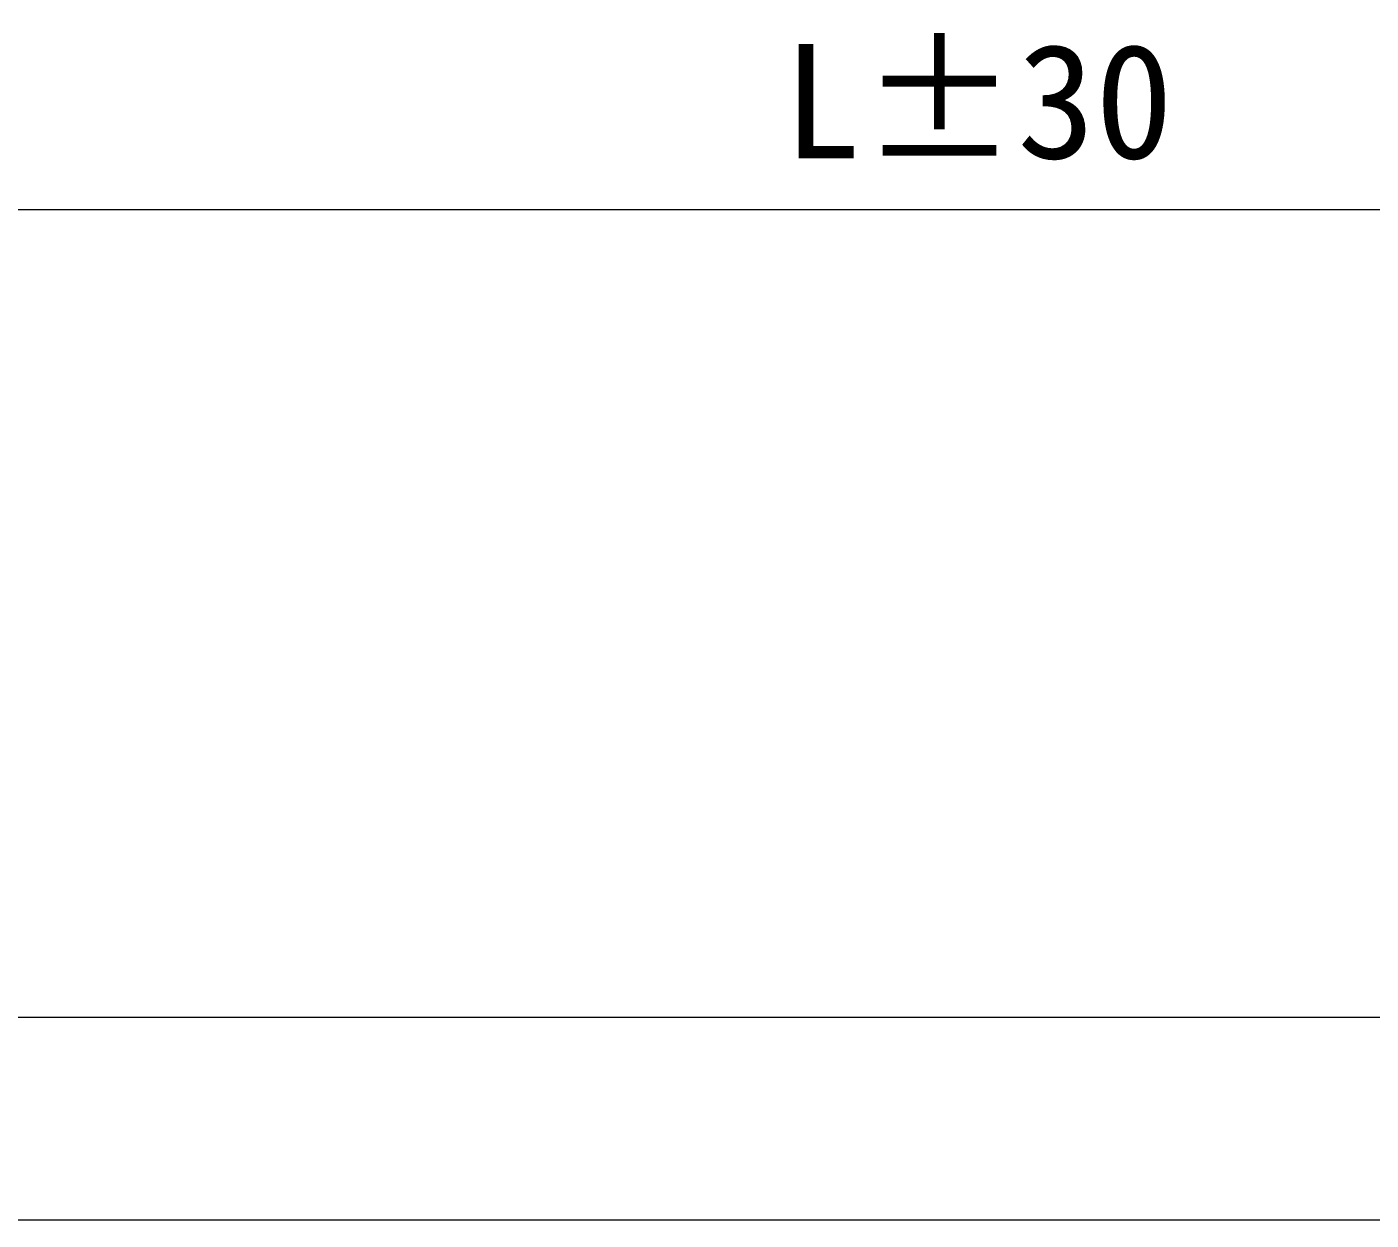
# Model space of a CAD drawing. Header units: millimetres. Extents: x 1037 to 1369, y 3 to 213.
# Drawn here: x 1135.39 to 1164.72, y 142.99 to 169.03 of the extents above; entities that cross this region are included whole.
import ezdxf

# ---------------------------------------------------------------- set-up
doc = ezdxf.new("R2010")
doc.units = ezdxf.units.MM
doc.layers.add('DIM', color=5, linetype='Continuous', lineweight=13)
doc.styles.get("Standard").update_dxf_attribs({"font": ''})
doc.styles.get('Standard').set_extended_font_data('SimSun')
doc.dimstyles.get("Standard").update_dxf_attribs({"dimtxt": 2.5, "dimasz": 2, "dimexe": 1.8, "dimexo": 0.625, "dimgap": 1, "dimtad": 1, "dimdec": 1, "dimlfac": 0.333333, "dimdsep": 46, "dimtxsty": 'Standard', "dimcen": 0, "dimclrd": 256, "dimclre": 256, "dimclrt": 256, "dimadec": 0, "dimazin": 0, "dimtfac": 1, "dimtdec": 1, "dimtofl": 0, "dimtmove": 0, "dimatfit": 0, "dimfxl": 0, "dimtolj": 1, "dimtzin": 0, "dimlwd": -1, "dimlwe": -1, "dimarcsym": 0})

# ---------------------------------------------------------------- blocks, each defined once
blk = doc.blocks.new('*D27')
at = {"layer": 'Defpoints', "color": 0}
for p in [(1188.149, 165.042), (1188.149, 150.695), (1124.141, 150.273)]:
    blk.add_point(p, dxfattribs=at)
at = {"layer": 'DIM'}
for p, q in [((1124.141, 150.898), (1124.141, 166.842)), ((1188.149, 151.32), (1188.149, 166.842)), ((1126.141, 165.042), (1186.149, 165.042))]:
    blk.add_line(p, q, dxfattribs=at)
for points in [[(1126.141, 165.375), (1126.141, 164.709), (1124.141, 165.042)], [(1186.149, 165.375), (1186.149, 164.709), (1188.149, 165.042)]]:
    blk.add_solid(points, dxfattribs=at)
at = {"layer": 'DIM', "insert": (1156.145, 167.39), "char_height": 2.5, "width": 1.56425, "attachment_point": 5}
blk.add_mtext('\\A1;L%%P30', dxfattribs=at)

msp = doc.modelspace()

# ---------------------------------------------------------------- linework, layer by layer
at = {"layer": 'DIM', "color": 0}
for p, q in [((1188.149, 147.414), (1097.873, 147.414)), ((1188.149, 147.416), (1115.215, 147.415)), ((1188.149, 142.993), (1097.873, 142.993)), ((1188.149, 142.993), (1115.215, 142.993))]:
    msp.add_line(p, q, dxfattribs=at)

# ---------------------------------------------------------------- dimensions: what is measured, and where the dimension line sits
dim = msp.add_linear_dim(base=(1188.149, 165.042), p1=(1124.141, 150.273), p2=(1188.149, 150.695), text='L%%P30', dimstyle='Standard', dxfattribs=at)
dim.commit()
dim.dimension.update_dxf_attribs({"geometry": '*D27', "text_midpoint": (1156.145, 167.39)})

doc.saveas('drawing.dxf')
